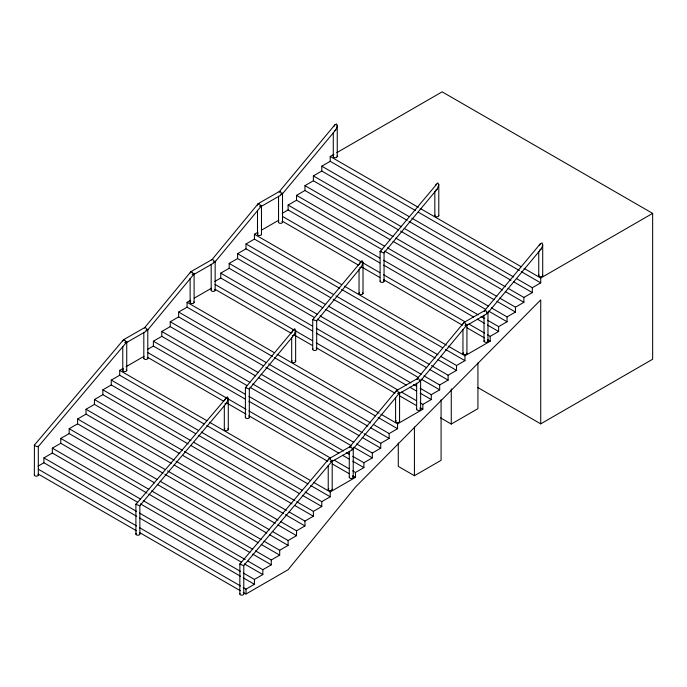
<?xml version="1.0" encoding="UTF-8"?>
<svg xmlns="http://www.w3.org/2000/svg" width="687" height="687" viewBox="0 0 687 687"><rect width="100%" height="100%" fill="white"/><g stroke="black" fill="none" stroke-linecap="round" stroke-linejoin="round"><path stroke-width="1.03" d="M228.282 398.494L226.804 402.84L139.796 505.701L135.957 504.361L227.285 396.811L228.282 398.494L228.282 429.564M295.642 330.395L294.173 334.801L249.261 389.014L245.431 387.7L294.654 328.695L295.642 330.395L295.642 361.499M279.085 191.896L334.749 124.948L336.673 123.892L337.18 126.356L335.78 129.877L281.928 194.455L280.931 192.223A1.932 0.807 49 0 0 279.523 191.415L258.235 203.627L211.716 259.961M363.011 262.34L361.542 266.736L316.63 320.949L312.791 319.635L362.015 260.639L363.011 262.34L363.011 293.435M438.795 184.563L437.327 188.942L383.99 252.893L380.16 251.571L437.799 182.871L438.795 184.563L438.795 215.649M484.73 311.615L484.601 310.627L540.214 243.937L542.129 242.88L542.644 245.345L541.244 248.866L487.238 313.607L467.108 325.234M144.356 328.025L190.874 271.691L212.154 259.48A1.932 0.807 48.9 0 1 213.563 260.287L214.559 262.52L260.871 206.607L259.875 204.382A1.932 0.807 48.9 0 0 258.467 203.567L258.235 203.627M190.72 271.854L190.711 272.456M34.35 475.018L34.419 445.064L123.514 339.747L144.794 327.544A1.932 0.807 48.9 0 1 146.194 328.352L147.198 330.576L193.511 274.671L192.506 272.438A1.932 0.807 48.9 0 0 191.106 271.631L190.874 271.691M258.089 203.79L258.08 204.391M417.37 379.679L417.232 378.692L463.931 322.555A1.932 0.807 48.9 0 1 465.339 323.371L466.336 325.595L420.023 381.508L419.018 379.276A1.932 0.807 48.9 0 0 417.619 378.468L396.33 390.68L349.872 446.748L350.001 447.744M239.815 594.006L239.883 564.053L328.979 458.736L350.258 446.533A1.932 0.807 48.9 0 1 351.658 447.34L352.663 449.564L398.975 393.66L397.971 391.427A1.932 0.807 48.9 0 0 396.571 390.62L396.33 390.68M463.553 322.778L463.545 323.379M487.384 313.444L486.387 311.211A1.932 0.807 49 0 0 484.988 310.404L463.699 322.615M123.359 339.91L123.351 340.512A1.984 1.142 0 0 0 122.836 341.027M239.815 564.147L243.713 565.624L331.606 461.724L330.619 459.491A1.941 0.816 49.3 0 0 329.21 458.676L328.979 458.736M291.941 332.465L293.143 329.854M359.31 264.401L360.512 261.799M224.58 400.512L225.783 397.945M333.865 126.606L334.749 124.948M435.403 185.67L436.297 184.013M539.329 245.594L540.214 243.937M34.35 445.159C34.874 445.975 38.378 447.349 38.051 446.224M38.249 446.636L126.142 342.736L125.154 340.503A1.941 0.816 49.3 0 0 123.746 339.687L123.514 339.747M294.173 334.801L292.258 335.866M361.542 266.736L359.619 267.81M335.78 129.877L334.277 131.028M437.327 188.942L435.816 190.093M541.244 248.866L539.733 250.016M226.804 402.84L224.889 403.879M193.511 274.671L213.494 263.207M260.871 206.607L280.863 195.151M398.975 393.66L418.958 382.195M331.606 461.724L352.508 449.736M415.532 210.583L330.215 161.325L330.215 156.464L333.916 154.326M336.69 152.729L442.136 91.843L652.65 213.382L652.65 359.232L540.729 423.853L477.671 387.442M407.116 220.304L321.791 171.046L321.791 166.185L330.215 161.325M398.692 230.033L313.375 180.775L313.375 175.906L321.791 171.046M390.268 239.754L304.951 190.497L304.951 185.636L313.375 180.775M381.852 249.475L296.535 200.218L296.535 195.357L304.951 190.497M379.92 262.949L288.111 209.939L288.111 205.078L296.535 200.218M282.22 213.348L288.111 209.939M339.747 288.368L254.43 239.11L254.43 234.25L258.037 232.163M261.644 230.085L278.785 220.183M330.404 297.557L246.006 248.831L246.006 243.971L254.43 239.11M322.907 307.819L237.59 258.561L237.59 253.692L246.006 248.831M314.483 317.54L229.166 268.282L229.166 263.422L237.59 258.561M312.559 331.014L220.75 278.003L220.75 273.143L229.166 268.282M214.851 281.404L220.75 278.003M272.387 356.433L187.062 307.175L187.062 302.314L190.677 300.228M194.284 298.141L211.424 288.248M263.035 365.621L178.646 316.896L178.646 312.035L187.062 307.175M125.987 342.899L146.133 331.271M255.538 375.875L170.221 326.617L170.221 321.756L178.646 316.896M247.122 385.605L161.806 336.347L161.806 331.478L170.221 326.617M245.19 399.07L153.381 346.068L153.381 341.207L161.806 336.347M147.49 349.468L153.381 346.068M204.091 423.956L119.701 375.239L119.701 370.37L123.308 368.292M126.013 366.729L144.055 356.313M195.666 433.686L111.277 384.96L111.277 380.1L119.701 375.239M188.178 443.939L102.861 394.682L102.861 389.821L111.277 384.96M179.754 453.66L94.437 404.403L94.437 399.542L102.861 394.682M171.338 463.39L86.021 414.132L86.021 409.263L94.437 404.403M162.913 473.111L77.597 423.853L77.597 418.993L86.021 414.132M154.498 482.832L69.172 433.574L69.172 428.714L77.597 423.853M147.001 493.094L60.757 443.295L60.757 438.435L69.172 433.574M137.658 502.283L52.332 453.025L52.332 448.156L60.757 443.295M136.653 516.289L43.916 462.746L43.916 457.886L52.332 453.025M38.017 466.147L43.916 462.746M524.035 268.368L540.729 278.003L652.65 213.382M516.547 278.621L532.305 287.724L540.729 282.864L540.729 278.003M508.122 288.351L523.889 297.445L532.305 292.585L532.305 287.724M499.698 298.072L515.465 307.175L523.889 302.314L523.889 297.445M491.282 307.793L507.049 316.896L515.465 312.035L515.465 307.175M487.495 320.194L498.625 326.617L507.049 321.756L507.049 316.896M487.427 334.732L490.209 336.338L498.625 331.478L498.625 326.617M448.25 346.154L464.944 355.789L490.209 341.207L490.209 336.338M440.762 356.407L456.52 365.51L464.944 360.649L464.944 355.789M431.41 365.596L448.104 375.231L456.52 370.37L456.52 365.51M423.913 375.858L439.68 384.96L448.104 380.1L448.104 375.231M420.135 388.258L431.264 394.682L439.68 389.821L439.68 384.96M420.058 402.797L422.84 404.403L431.264 399.542L431.264 394.682M380.89 414.209L397.575 423.853L422.84 409.263L422.84 404.403M373.393 424.472L389.16 433.574L397.575 428.714L397.575 423.853M364.041 433.66L380.735 443.295L389.16 438.435L389.16 433.574M356.553 443.922L372.32 453.025L380.735 448.156L380.735 443.295M352.766 456.323L363.895 462.746L372.32 457.886L372.32 453.025M352.697 470.861L355.48 472.467L363.895 467.607L363.895 462.746M313.521 482.274L330.215 491.918L355.48 477.328L355.48 472.467M440.504 417.842L451.265 424.051L477.929 408.662L477.929 362.788M305.097 492.004L321.791 501.639L330.215 496.778L330.215 491.918M296.681 501.725L313.375 511.36L321.791 506.499L321.791 501.639M289.184 511.978L304.951 521.081L313.375 516.22L313.375 511.36M280.768 521.708L296.535 530.811L304.951 525.941L304.951 521.081M272.344 531.429L288.111 540.532L296.535 535.671L296.535 530.811M263.928 541.15L279.695 550.253L288.111 545.392L288.111 540.532M398.28 443.046L398.28 466.387L414.424 475.713L441.088 460.316L441.088 399.834M255.504 550.871L271.271 559.974L279.695 555.113L279.695 550.253M248.016 561.133L262.846 569.703L271.271 564.834L271.271 559.974M243.301 573.001L254.43 579.424L262.846 574.564L262.846 569.703M243.224 587.54L246.006 589.145L254.43 584.285L254.43 579.424M243.224 592.4L246.006 594.006L288.111 569.703L355.48 487.049L540.729 299.884L540.729 423.853M312.791 319.395L313.719 319.429M380.16 251.33L381.087 251.373M135.957 504.129L136.473 504.103M239.883 564.053L240.802 564.096M246.358 387.494L245.431 387.459L245.362 417.404M330.215 156.464L418.314 207.328M420.169 208.401L521.253 266.762M418.314 212.189L519.398 270.549M521.253 271.623L540.729 282.864M321.791 166.185L408.971 216.517M411.753 218.123L513.764 277.016M408.971 221.377L510.982 280.27M513.764 281.876L532.305 292.585M313.375 175.906L401.474 226.77M404.257 228.385L505.34 286.737M400.547 231.098L502.558 290M505.34 291.606L523.889 302.314M304.951 185.636L393.05 236.5M395.832 238.106L496.916 296.466M393.05 241.36L494.142 299.721M496.916 301.327L515.465 312.035M296.535 195.357L384.634 246.221M387.416 247.827L488.5 306.187M384.634 251.081L485.718 309.442M488.5 311.048L507.049 321.756M288.111 205.078L379.92 258.089M383.629 260.227L478.221 314.844M481.003 316.449L484.713 318.588M383.629 265.088L473.583 317.025M477.293 319.163L484.713 323.448M487.495 325.054L498.625 331.478M282.469 216.405L379.851 272.627M383.561 274.766L465.168 321.885M468.877 324.024L484.644 333.126M282.469 221.274L358.52 265.173M362.229 267.32L379.851 277.488M383.561 279.635L462.385 325.14M467.023 327.819L484.644 337.995M487.427 339.601L490.209 341.207M254.43 234.25L341.602 284.581M344.385 286.187L446.395 345.08M341.602 289.442L442.686 347.802M445.468 349.408L464.944 360.649M246.006 243.971L333.178 294.302M335.96 295.908L437.98 354.801M333.178 299.163L435.197 358.056M437.98 359.662L456.52 370.37M237.59 253.692L325.69 304.564M328.472 306.17L429.555 364.531M325.69 309.425L426.773 367.785M429.555 369.391L448.104 380.1M229.166 263.422L317.265 314.285M320.048 315.891L421.131 374.252M317.265 319.146L418.349 377.507M421.131 379.112L439.68 389.821M220.75 273.143L312.559 326.145M316.269 328.292L410.86 382.899M413.643 384.505L416.425 386.111M316.269 333.152L406.223 385.089M409.933 387.228L416.425 390.98M420.135 393.119L431.264 399.542M215.108 284.47L312.482 340.692M316.192 342.83L397.799 389.95M401.509 392.088L416.348 400.658M215.108 289.33L291.151 333.238M294.86 335.376L312.482 345.552M316.192 347.691L395.016 393.204M399.654 395.884L416.348 405.519M420.058 407.657L422.84 409.263M187.062 302.314L274.242 352.637M277.024 354.243L379.035 413.145M274.242 357.506L375.325 415.867M378.108 417.473L397.575 428.714M178.646 312.035L265.817 362.367M268.6 363.973L370.611 422.866M265.817 367.227L367.828 426.12M370.611 427.726L389.16 438.435M170.221 321.756L258.321 372.62M261.103 374.226L362.186 432.587M258.321 377.481L359.404 435.841M362.186 437.447L380.735 448.156M161.806 331.478L249.905 382.35M252.687 383.956L353.771 442.316M249.905 387.21L350.988 445.571M353.771 447.177L372.32 457.886M153.381 341.207L245.19 394.209M248.9 396.356L343.491 450.964M346.274 452.57L349.056 454.176M248.9 401.217L338.854 453.154M342.564 455.292L349.056 459.036M352.766 461.183L363.895 467.607M147.739 352.534L246.049 409.289M248.831 410.895L330.438 458.014M334.148 460.153L348.987 468.723M147.739 357.395L223.79 401.302M227.5 403.441L246.049 414.149M248.831 415.755L327.656 461.269M332.293 463.94L348.987 473.583M352.697 475.722L355.48 477.328M119.701 370.37L206.873 420.702M209.655 422.307L310.739 480.668M206.873 425.562L307.956 483.923M310.739 485.529L330.215 496.778M111.277 380.1L198.449 430.423M201.231 432.037L302.323 490.389M198.449 435.292L299.541 493.652M302.323 495.258L321.791 506.499M102.861 389.821L190.96 440.685M193.743 442.291L294.826 500.651M190.96 445.545L292.044 503.906M294.826 505.512L313.375 516.22M94.437 399.542L182.536 450.406M184.391 451.479L286.402 510.372M182.536 455.266L283.619 513.627M285.474 514.7L304.951 525.941M86.021 409.263L174.12 460.135M175.975 461.2L277.986 520.102M174.12 464.996L275.204 523.357M277.986 524.962L296.535 535.671M77.597 418.993L164.768 469.315M167.551 470.93L269.562 529.823M164.768 474.185L266.779 533.078M269.562 534.684L288.111 545.392M69.172 428.714L157.28 479.578M160.062 481.183L261.146 539.544M157.28 484.438L258.364 542.799M261.146 544.405L279.695 555.113M60.757 438.435L148.856 489.299M151.638 490.904L252.722 549.265M148.856 494.159L249.939 552.52M252.722 554.126L271.271 564.834M52.332 448.156L140.431 499.028M143.214 500.634L245.233 559.527M140.431 503.889L241.523 562.249M244.306 563.855L262.846 574.564M43.916 457.886L136.653 511.429M139.435 513.034L240.519 571.395M139.435 517.895L240.519 576.256M243.301 577.861L254.43 584.285M38.274 469.212L136.576 525.967M139.358 527.573L240.441 585.934M38.274 474.073L136.576 530.828M139.358 532.434L240.441 590.794M542.713 244.486L542.713 275.573M538.745 251.468L538.745 275.573M487.976 312.035L487.976 341.207M484.009 315.161L484.009 341.207M466.928 324.187L466.928 353.358M462.961 329.399L462.961 353.358M451.265 388.851L451.265 424.051M434.828 191.544L434.828 215.649M420.616 380.1L420.616 409.263M416.648 383.226L416.648 409.263M414.424 426.902L414.424 475.713M399.568 392.251L399.568 421.423M395.592 397.455L395.592 421.423M384.059 252.799L384.059 281.284M380.091 251.425L380.091 281.284M359.043 269.338L359.043 293.435M353.247 477.328L353.247 448.156A1.984 1.142 0 0 1 351.778 449.264M349.279 451.282L349.279 477.328M337.248 125.498L337.248 156.584M333.281 132.479L333.281 156.584M332.199 460.316L332.199 489.479M328.231 465.52L328.231 489.479M316.698 320.855L316.698 349.348M312.722 319.498L312.722 349.348M291.674 337.403L291.674 361.499M282.52 222.219L282.52 193.047A1.984 1.142 0 0 1 280.528 194.189M278.544 196.173L278.544 222.219M261.464 206.237L261.464 234.37M257.496 210.411L257.496 234.37M249.329 388.919L249.329 417.404M246.006 589.145L246.006 594.006M243.782 565.53L243.782 594.006M224.314 405.433L224.314 429.564M215.151 290.275L215.151 261.112A1.984 1.142 0 0 1 213.168 262.254M211.184 264.237L211.184 290.275M194.103 273.263L194.103 302.435M190.127 278.467L190.127 302.435M147.791 358.339L147.791 329.167A1.984 1.142 0 0 1 145.799 330.318M143.815 332.293L143.815 358.339M139.865 505.606L139.865 534.082M135.897 504.224L135.897 534.082M126.734 341.327L126.734 370.491M122.767 346.531L122.767 370.491M38.317 446.541L38.317 475.018M214.567 289.467A1.984 1.142 0 0 1 213.683 291.382A1.984 1.142 0 0 1 211.252 289.983M147.207 357.532A1.984 1.142 0 0 1 146.314 359.447A1.984 1.142 0 0 1 143.884 358.047M261.395 234.069A1.984 1.142 0 0 1 258.965 235.478A1.984 1.142 0 0 1 258.08 233.563M193.837 301.859A1.984 1.142 0 0 1 193.253 303.371A1.984 1.142 0 0 1 190.6 303.165A1.984 1.142 0 0 1 190.711 301.619M281.936 221.403A1.984 1.142 0 0 1 281.043 223.318A1.984 1.142 0 0 1 278.613 221.918M126.15 369.683A1.984 1.142 0 0 1 126.15 371.306A1.984 1.142 0 0 1 123.351 371.306A1.984 1.142 0 0 1 123.351 369.683M243.516 593.439A1.984 1.142 0 0 1 241.798 595.157A1.984 1.142 0 0 1 240.081 593.439M336.982 156.009A1.984 1.142 0 0 1 335.265 157.727A1.984 1.142 0 0 1 333.547 156.009M542.447 274.998A1.984 1.142 0 0 1 540.729 276.715A1.984 1.142 0 0 1 539.012 274.998M487.916 312.327A1.984 1.142 0 0 1 486.508 313.143M484.275 311.46A1.984 1.142 0 0 1 484.593 311.22M466.859 324.487A1.984 1.142 0 0 1 464.944 325.337M463.029 323.895A1.984 1.142 0 0 1 463.227 323.611M438.727 215.357A1.984 1.142 0 0 1 436.554 216.783A1.984 1.142 0 0 1 435.094 215.074M420.032 408.456A1.984 1.142 0 0 1 419.147 410.371A1.984 1.142 0 0 1 416.717 408.971M487.401 340.391A1.984 1.142 0 0 1 487.401 342.014A1.984 1.142 0 0 1 484.593 342.014A1.984 1.142 0 0 1 484.593 340.391M466.859 353.058A1.984 1.142 0 0 1 464.687 354.492A1.984 1.142 0 0 1 463.227 352.783M420.547 380.392A1.984 1.142 0 0 1 419.147 381.199M416.915 379.525A1.984 1.142 0 0 1 417.224 379.284M399.499 392.543A1.984 1.142 0 0 1 397.575 393.393M395.66 391.951A1.984 1.142 0 0 1 396.176 391.444M126.666 341.619A1.984 1.142 0 0 1 124.751 342.47M123.754 340.331A1.984 1.142 0 0 1 124.235 340.22M399.499 421.122A1.984 1.142 0 0 1 397.069 422.531A1.984 1.142 0 0 1 396.176 420.607M261.395 205.499A1.984 1.142 0 0 1 259.48 206.349M257.496 205.198A1.984 1.142 0 0 1 258.492 204.211M352.671 476.52A1.984 1.142 0 0 1 351.778 478.435A1.984 1.142 0 0 1 349.348 477.036M332.13 489.187A1.984 1.142 0 0 1 329.7 490.587A1.984 1.142 0 0 1 328.807 488.672M349.546 447.589A1.984 1.142 0 0 1 349.863 447.349M279.54 192.051A1.984 1.142 0 0 1 280.021 191.939M194.035 273.555A1.984 1.142 0 0 1 192.12 274.405M190.196 272.962A1.984 1.142 0 0 1 191.123 272.267M332.13 460.608A1.984 1.142 0 0 1 330.215 461.458M328.3 460.015A1.984 1.142 0 0 1 328.807 459.5M227.698 428.748A1.984 1.142 0 0 1 227.698 430.371A1.984 1.142 0 0 1 224.889 430.371A1.984 1.142 0 0 1 224.889 428.748M139.796 533.79A1.984 1.142 0 0 1 137.366 535.19A1.984 1.142 0 0 1 136.473 533.275M295.067 360.692A1.984 1.142 0 0 1 295.067 362.307A1.984 1.142 0 0 1 292.258 362.307A1.984 1.142 0 0 1 292.258 360.692M362.427 292.628A1.984 1.142 0 0 1 362.427 294.242A1.984 1.142 0 0 1 359.619 294.242A1.984 1.142 0 0 1 359.619 292.628M38.051 474.442A1.984 1.142 0 0 1 36.334 476.168A1.984 1.142 0 0 1 34.616 474.442M316.432 348.773A1.984 1.142 0 0 1 314.715 350.49A1.984 1.142 0 0 1 312.989 348.773M383.793 280.708A1.984 1.142 0 0 1 382.333 282.417A1.984 1.142 0 0 1 380.16 280.983M249.063 416.837A1.984 1.142 0 0 1 247.346 418.555A1.984 1.142 0 0 1 245.628 416.837"/></g></svg>
